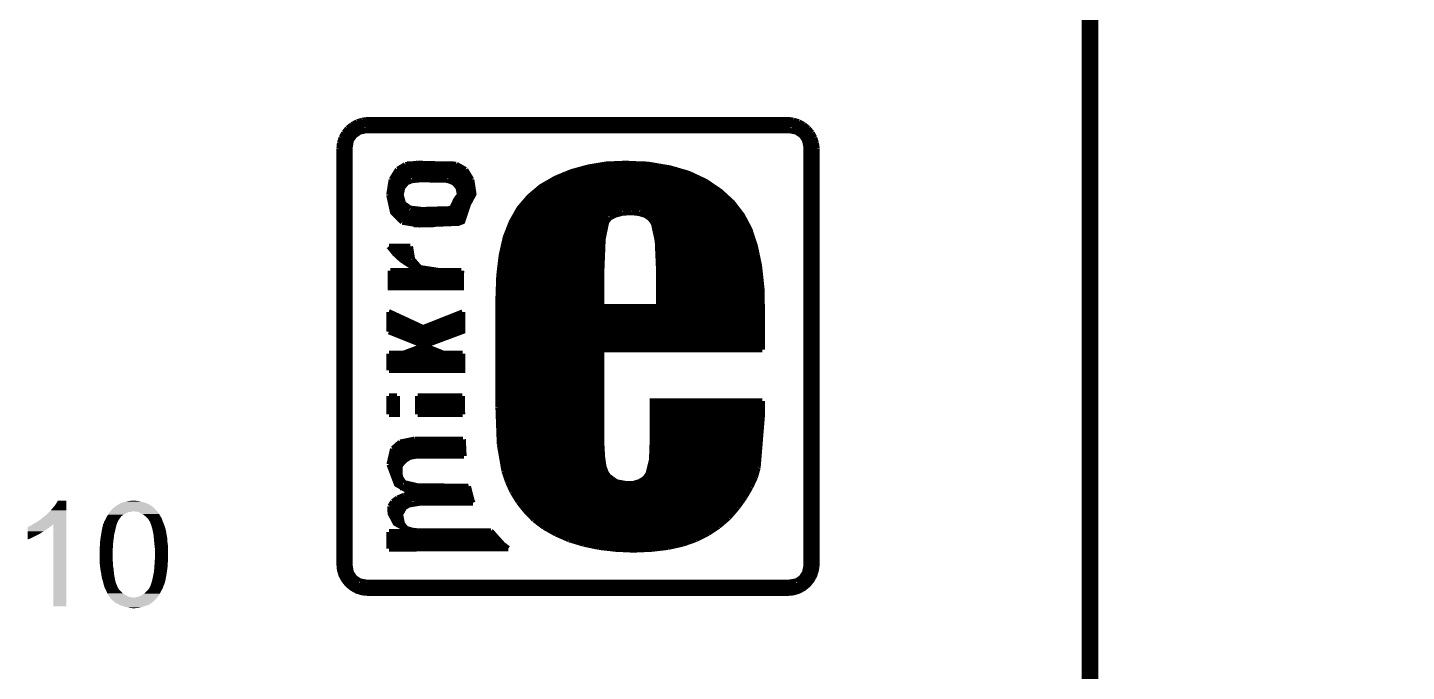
# Model space of a CAD drawing. Extents: x -4.2 to 27.1, y -3.9 to 55.1.
# Drawn here: x 14.27 to 27.07, y 19.97 to 25.94 of the extents above; entities that cross this region are included whole.
import ezdxf

# ---------------------------------------------------------------- set-up
doc = ezdxf.new("R2010")
doc.units = 0
doc.layers.add('MCP2517FD_CLICK_GKO', color=5, linetype='CONTINUOUS')
doc.layers.add('MCP2517FD_CLICK_GTO', color=14, linetype='CONTINUOUS')

msp = doc.modelspace()

# ---------------------------------------------------------------- linework, layer by layer
at = {"layer": 'MCP2517FD_CLICK_GKO', "const_width": 0.1524}
msp.add_lwpolyline([(24.13, -1.27), (24.13, 37.719), (26.99004, 40.57904), (26.99004, 53.34)], dxfattribs=at)
at = {"layer": 'MCP2517FD_CLICK_GTO', "const_width": 0.0508}
for points in [[(17.28216, 25.03932), (17.32788, 25.06472)], [(17.32788, 25.06472), (17.37868, 25.07996)], [(17.37868, 25.07996), (17.43456, 25.08758)], [(17.42186, 25.08758), (21.336, 25.08758)], [(17.43456, 25.08758), (21.32584, 25.08758)], [(21.32584, 25.08758), (21.37918, 25.07996)], [(21.37918, 25.07996), (21.42998, 25.06472)], [(21.42998, 25.06472), (21.4757, 25.03932)], [(17.1831, 24.91994), (17.2085, 24.96566)], [(17.19072, 24.93518), (17.29994, 24.93518)], [(17.2085, 24.96566), (17.24152, 25.0063)], [(17.22374, 24.98598), (17.39646, 24.98598)], [(17.24152, 25.0063), (17.28216, 25.03932)], [(17.26438, 20.94738), (17.26438, 24.83358), (17.27454, 24.89454), (17.30756, 24.94026), (17.35582, 24.97328), (17.41424, 24.98598), (21.34362, 24.98598), (21.40458, 24.97328), (21.45284, 24.94026), (21.48332, 24.89454), (21.49602, 24.83358)], [(17.27708, 25.03678), (21.48332, 25.03678)], [(21.36394, 24.98598), (21.53666, 24.98598)], [(21.45792, 24.93518), (21.56968, 24.93518)], [(21.4757, 25.03932), (21.51634, 25.0063)], [(21.51634, 25.0063), (21.54936, 24.96566)], [(21.54936, 24.96566), (21.57476, 24.91994)], [(17.16278, 24.8158), (17.16786, 24.86914)], [(17.16278, 24.83358), (17.26438, 24.83358)], [(17.16278, 20.9677), (17.16278, 24.8158)], [(17.16278, 20.9677), (17.16786, 20.91182), (17.1831, 20.86102), (17.2085, 20.8153), (17.24152, 20.77466), (17.28216, 20.74164), (17.32788, 20.71624), (17.37868, 20.701), (17.43456, 20.69592), (21.32584, 20.69592), (21.37918, 20.701), (21.42998, 20.71624), (21.4757, 20.74164), (21.51634, 20.77466), (21.54936, 20.8153), (21.57476, 20.86102), (21.59, 20.91182), (21.59762, 20.9677), (21.59762, 24.8158)], [(17.16786, 24.86914), (17.1831, 24.91994)], [(17.1704, 24.88438), (17.272, 24.88438)], [(21.4884, 24.88438), (21.58746, 24.88438)], [(21.49602, 24.83358), (21.59508, 24.83358)], [(21.49602, 20.94738), (21.49602, 24.83358)], [(21.57476, 24.91994), (21.59, 24.86914)], [(21.59, 24.86914), (21.59762, 24.8158)], [(17.16278, 24.78278), (17.26438, 24.78278)], [(17.16278, 24.73198), (17.26438, 24.73198)], [(17.16278, 24.68118), (17.26438, 24.68118)], [(17.70634, 24.6253), (17.77746, 24.66848)], [(17.77746, 24.66848), (17.88922, 24.68118)], [(17.7927, 24.67356), (18.2245, 24.67356)], [(17.88922, 24.68118), (18.2499, 24.67102)], [(18.2499, 24.67102), (18.33626, 24.62276)], [(18.63852, 22.41804), (18.63852, 23.42642), (18.64614, 23.63978), (18.669, 23.83028), (18.7071, 23.99792), (18.76298, 24.14016), (18.8341, 24.26462), (18.92554, 24.3713), (19.0373, 24.46528), (19.16938, 24.54148), (19.3167, 24.60244), (19.47418, 24.64562), (19.64182, 24.67356), (19.82216, 24.68118), (20.03552, 24.67102), (20.2311, 24.638), (20.40636, 24.5872), (20.56384, 24.51354), (20.69846, 24.4221), (20.81276, 24.31796), (20.9042, 24.19858), (20.97278, 24.06904), (21.02358, 23.9141), (21.06168, 23.73376), (21.08454, 23.52548), (21.08962, 23.28672)], [(19.65198, 24.67356), (20.00758, 24.67356)], [(21.49602, 24.78278), (21.59762, 24.78278)], [(21.49602, 24.73198), (21.59762, 24.73198)], [(21.49602, 24.68118), (21.59762, 24.68118)], [(17.16278, 24.63038), (17.26438, 24.63038)], [(17.16278, 24.57958), (17.26438, 24.57958)], [(17.64792, 24.53132), (17.70634, 24.6253)], [(17.6657, 24.57196), (18.37436, 24.57196)], [(17.70126, 24.62276), (18.33626, 24.62276)], [(18.33626, 24.62276), (18.39214, 24.53132)], [(19.23542, 24.57196), (20.44446, 24.57196)], [(19.3802, 24.62276), (20.29714, 24.62276)], [(21.49602, 24.63038), (21.59762, 24.63038)], [(21.49602, 24.57958), (21.59762, 24.57958)], [(17.16278, 24.52878), (17.26438, 24.52878)], [(17.16278, 24.47798), (17.26438, 24.47798)], [(17.16278, 24.42718), (17.26438, 24.42718)], [(17.62506, 24.38908), (17.64792, 24.53132)], [(17.6276, 24.41956), (17.73936, 24.41956)], [(17.63268, 24.47036), (17.75968, 24.47036)], [(17.64284, 24.52116), (17.82572, 24.52116)], [(17.73682, 24.38908), (17.75206, 24.45766)], [(17.75206, 24.45766), (17.79016, 24.50338)], [(17.79016, 24.50338), (17.84096, 24.5237)], [(17.84096, 24.5237), (17.9197, 24.53132)], [(17.9197, 24.53132), (18.16862, 24.52624)], [(18.16862, 24.52624), (18.22704, 24.50338)], [(18.18894, 24.52116), (18.39722, 24.52116)], [(18.22704, 24.50338), (18.26768, 24.45766)], [(18.26006, 24.47036), (18.40738, 24.47036)], [(18.26768, 24.45766), (18.28038, 24.39416)], [(18.28038, 24.41956), (18.41246, 24.41956)], [(18.39214, 24.53132), (18.41246, 24.39924)], [(18.97888, 24.41956), (20.701, 24.41956)], [(19.04746, 24.47036), (20.63242, 24.47036)], [(19.12874, 24.52116), (20.5486, 24.52116)], [(21.49602, 24.52878), (21.59762, 24.52878)], [(21.49602, 24.47798), (21.59762, 24.47798)], [(21.49602, 24.42718), (21.59762, 24.42718)], [(17.16278, 24.37638), (17.26438, 24.37638)], [(17.16278, 24.32558), (17.26438, 24.32558)], [(17.62506, 24.38908), (17.66062, 24.22652), (17.74952, 24.13762)], [(17.6276, 24.36876), (17.73682, 24.36876)], [(17.63014, 24.31796), (17.7546, 24.31796)], [(17.73682, 24.38908), (17.75968, 24.3078), (17.82318, 24.26462)], [(17.74952, 24.13762), (17.907, 24.11222), (18.27022, 24.12746), (18.30832, 24.1427), (18.36166, 24.30272), (18.41246, 24.3967), (18.41246, 24.39924)], [(17.82318, 24.26462), (17.9324, 24.25192), (18.18132, 24.25954), (18.20926, 24.26716), (18.24736, 24.3459), (18.28038, 24.39162), (18.28038, 24.39416)], [(18.23212, 24.31796), (18.36928, 24.31796)], [(18.2626, 24.36876), (18.39468, 24.36876)], [(18.87728, 24.31796), (20.81276, 24.31796)], [(18.923, 24.36876), (20.76196, 24.36876)], [(21.49602, 24.37638), (21.59762, 24.37638)], [(21.49602, 24.32558), (21.59762, 24.32558)], [(17.16278, 24.27478), (17.26438, 24.27478)], [(17.16278, 24.22398), (17.26438, 24.22398)], [(17.16278, 24.17318), (17.26438, 24.17318)], [(17.64284, 24.26716), (17.8181, 24.26716)], [(17.6657, 24.21636), (18.32864, 24.21636)], [(17.70634, 24.16556), (18.3134, 24.16556)], [(18.20926, 24.26716), (18.34896, 24.26716)], [(18.77568, 24.16556), (19.66214, 24.16556)], [(18.80362, 24.21636), (19.76628, 24.21636)], [(18.83664, 24.26716), (20.85594, 24.26716)], [(19.64436, 24.14016), (19.67484, 24.17826)], [(19.67484, 24.17826), (19.72564, 24.20366)], [(19.72564, 24.20366), (19.79168, 24.22144)], [(19.79168, 24.22144), (19.87804, 24.22652)], [(19.87804, 24.22652), (19.94662, 24.2189)], [(19.94662, 24.2189), (20.00504, 24.20112)], [(19.9644, 24.21636), (20.8915, 24.21636)], [(20.00504, 24.20112), (20.04822, 24.17064)], [(20.04822, 24.17064), (20.08124, 24.12492)], [(20.0533, 24.16556), (20.92452, 24.16556)], [(21.49602, 24.27478), (21.59762, 24.27478)], [(21.49602, 24.22398), (21.59762, 24.22398)], [(21.49602, 24.17318), (21.59762, 24.17318)], [(17.16278, 24.12238), (17.26438, 24.12238)], [(17.16278, 24.07158), (17.26438, 24.07158)], [(17.8562, 24.11476), (18.04162, 24.11476)], [(18.72996, 24.06396), (19.6215, 24.06396)], [(18.75028, 24.11476), (19.6342, 24.11476)], [(19.61134, 23.98268), (19.64436, 24.14016)], [(20.08124, 24.12492), (20.1168, 23.96236)], [(20.08378, 24.11476), (20.95246, 24.11476)], [(20.10156, 24.06396), (20.97532, 24.06396)], [(21.49602, 24.12238), (21.59762, 24.12238)], [(21.49602, 24.07158), (21.59762, 24.07158)], [(17.16278, 24.02078), (17.26438, 24.02078)], [(17.16278, 23.96998), (17.26438, 23.96998)], [(17.16278, 23.91918), (17.26438, 23.91918)], [(17.62506, 23.91156), (17.82318, 23.91156)], [(17.62506, 23.91156), (17.6784, 23.84552), (17.7419, 23.7871), (17.82318, 23.73376), (17.9197, 23.6855)], [(17.82318, 23.91156), (17.8435, 23.79218)], [(18.68424, 23.91156), (19.60372, 23.91156)], [(18.69694, 23.96236), (19.6088, 23.96236)], [(18.71218, 24.01316), (19.61388, 24.01316)], [(19.59864, 23.67788), (19.61134, 23.98268)], [(20.11172, 24.01316), (20.9931, 24.01316)], [(20.1168, 23.96236), (21.01088, 23.96236)], [(20.1168, 23.96236), (20.1295, 23.67788)], [(20.12188, 23.91156), (21.02612, 23.91156)], [(21.49602, 24.02078), (21.59762, 24.02078)], [(21.49602, 23.96998), (21.59762, 23.96998)], [(21.49602, 23.91918), (21.59762, 23.91918)], [(17.16278, 23.86838), (17.26438, 23.86838)], [(17.16278, 23.81758), (17.26438, 23.81758)], [(17.6657, 23.86076), (17.82826, 23.86076)], [(17.7165, 23.80996), (17.83588, 23.80996)], [(17.8435, 23.79218), (17.91208, 23.71344)], [(18.66646, 23.80996), (19.60118, 23.80996)], [(18.67408, 23.86076), (19.60118, 23.86076)], [(20.12442, 23.86076), (21.03882, 23.86076)], [(20.12696, 23.80996), (21.04898, 23.80996)], [(21.49602, 23.86838), (21.59762, 23.86838)], [(21.49602, 23.81758), (21.59762, 23.81758)], [(17.16278, 23.76678), (17.26438, 23.76678)], [(17.16278, 23.71598), (17.26438, 23.71598)], [(17.16278, 23.66518), (17.26438, 23.66518)], [(17.63776, 23.6855), (17.9197, 23.6855)], [(17.63776, 23.6855), (17.63776, 23.53056), (18.29562, 23.53056), (18.29816, 23.6855)], [(17.63776, 23.65756), (18.29562, 23.65756)], [(17.78254, 23.75916), (17.86128, 23.75916)], [(17.87144, 23.70836), (17.92986, 23.70836)], [(17.91208, 23.71344), (18.09496, 23.6855)], [(18.09496, 23.6855), (18.29816, 23.6855)], [(18.64614, 23.65756), (19.59864, 23.65756)], [(18.65122, 23.70836), (19.59864, 23.70836)], [(18.65884, 23.75916), (19.59864, 23.75916)], [(19.59864, 23.35276), (19.59864, 23.67788)], [(20.1295, 23.75916), (21.0566, 23.75916)], [(20.1295, 23.70836), (21.06422, 23.70836)], [(20.1295, 23.35276), (20.1295, 23.67788)], [(20.1295, 23.65756), (21.07184, 23.65756)], [(21.49602, 23.76678), (21.59762, 23.76678)], [(21.49602, 23.71598), (21.59762, 23.71598)], [(21.49602, 23.66518), (21.59762, 23.66518)], [(17.16278, 23.61438), (17.26438, 23.61438)], [(17.16278, 23.56358), (17.26438, 23.56358)], [(17.63776, 23.60676), (18.29308, 23.60676)], [(17.63776, 23.55596), (18.29308, 23.55596)], [(18.64106, 23.55596), (19.59864, 23.55596)], [(18.6436, 23.60676), (19.59864, 23.60676)], [(20.1295, 23.60676), (21.07692, 23.60676)], [(20.1295, 23.55596), (21.082, 23.55596)], [(21.49602, 23.61438), (21.59762, 23.61438)], [(21.49602, 23.56358), (21.59762, 23.56358)], [(17.16278, 23.51278), (17.26438, 23.51278)], [(17.16278, 23.46198), (17.26438, 23.46198)], [(17.16278, 23.41118), (17.26438, 23.41118)], [(18.63852, 23.50516), (19.59864, 23.50516)], [(18.63852, 23.45436), (19.59864, 23.45436)], [(18.63852, 23.40356), (19.59864, 23.40356)], [(20.1295, 23.50516), (21.08454, 23.50516)], [(20.1295, 23.45436), (21.08708, 23.45436)], [(20.1295, 23.40356), (21.08962, 23.40356)], [(21.49602, 23.51278), (21.59762, 23.51278)], [(21.49602, 23.46198), (21.59762, 23.46198)], [(21.49602, 23.41118), (21.59762, 23.41118)], [(17.16278, 23.36038), (17.26438, 23.36038)], [(17.16278, 23.30958), (17.26438, 23.30958)], [(17.62506, 23.3045), (17.94256, 23.15718)], [(17.62506, 23.12162), (17.62506, 23.3045)], [(17.62506, 23.30196), (17.63014, 23.30196)], [(17.75714, 22.91842), (18.30832, 23.12416), (18.30832, 23.30196)], [(17.94256, 23.15718), (18.30832, 23.30196)], [(18.63852, 23.35276), (19.59864, 23.35276)], [(18.63852, 23.30196), (21.08962, 23.30196)], [(19.59864, 23.35276), (20.1295, 23.35276)], [(20.1295, 23.35276), (21.08962, 23.35276)], [(21.08962, 22.95398), (21.08962, 23.28672)], [(21.49602, 23.36038), (21.59762, 23.36038)], [(21.49602, 23.30958), (21.59762, 23.30958)], [(17.16278, 23.25878), (17.26438, 23.25878)], [(17.16278, 23.20798), (17.26438, 23.20798)], [(17.16278, 23.15718), (17.26438, 23.15718)], [(17.62506, 23.25116), (17.73936, 23.25116)], [(17.62506, 23.20036), (17.85112, 23.20036)], [(17.62506, 23.14956), (18.30832, 23.14956)], [(18.04924, 23.20036), (18.30832, 23.20036)], [(18.17878, 23.25116), (18.30832, 23.25116)], [(18.63852, 23.25116), (21.08962, 23.25116)], [(18.63852, 23.20036), (21.08962, 23.20036)], [(18.63852, 23.14956), (21.08962, 23.14956)], [(21.49602, 23.25878), (21.59762, 23.25878)], [(21.49602, 23.20798), (21.59762, 23.20798)], [(21.49602, 23.15718), (21.59762, 23.15718)], [(17.16278, 23.10638), (17.26438, 23.10638)], [(17.16278, 23.05558), (17.26438, 23.05558)], [(17.16278, 23.00478), (17.26438, 23.00478)], [(17.62506, 23.12162), (18.13306, 22.91842)], [(17.68348, 23.09876), (18.23974, 23.09876)], [(17.81048, 23.04796), (18.10512, 23.04796)], [(18.63852, 23.09876), (21.08962, 23.09876)], [(18.63852, 23.04796), (21.08962, 23.04796)], [(21.49602, 23.10638), (21.59762, 23.10638)], [(21.49602, 23.05558), (21.59762, 23.05558)], [(21.49602, 23.00478), (21.59762, 23.00478)], [(17.16278, 22.95398), (17.26438, 22.95398)], [(17.16278, 22.90318), (17.26438, 22.90318)], [(17.62506, 22.91842), (18.13306, 22.91842)], [(17.62506, 22.76348), (17.62506, 22.91842)], [(17.62506, 22.76348), (18.30832, 22.76348), (18.30832, 22.91842)], [(17.62506, 22.89556), (18.30832, 22.89556)], [(17.75714, 22.91842), (18.30832, 22.91842)], [(17.83334, 22.94636), (18.06194, 22.94636)], [(17.93494, 22.99716), (17.9705, 22.99716)], [(18.63852, 22.99716), (21.08962, 22.99716)], [(18.63852, 22.94636), (19.59864, 22.94636)], [(18.63852, 22.89556), (19.59864, 22.89556)], [(19.59864, 22.95398), (21.08962, 22.95398)], [(19.59864, 22.08276), (19.59864, 22.95398)], [(21.49602, 22.95398), (21.59762, 22.95398)], [(21.49602, 22.90318), (21.59762, 22.90318)], [(17.16278, 22.85238), (17.26438, 22.85238)], [(17.16278, 22.80158), (17.26438, 22.80158)], [(17.16278, 22.75078), (17.26438, 22.75078)], [(17.62506, 22.84476), (18.30832, 22.84476)], [(17.62506, 22.79396), (18.30832, 22.79396)], [(18.63852, 22.84476), (19.59864, 22.84476)], [(18.63852, 22.79396), (19.59864, 22.79396)], [(21.49602, 22.85238), (21.59762, 22.85238)], [(21.49602, 22.80158), (21.59762, 22.80158)], [(21.49602, 22.75078), (21.59762, 22.75078)], [(17.16278, 22.69998), (17.26438, 22.69998)], [(17.16278, 22.64918), (17.26438, 22.64918)], [(18.63852, 22.74316), (19.59864, 22.74316)], [(18.63852, 22.69236), (19.59864, 22.69236)], [(18.63852, 22.64156), (19.59864, 22.64156)], [(21.49602, 22.69998), (21.59762, 22.69998)], [(21.49602, 22.64918), (21.59762, 22.64918)], [(17.16278, 22.59838), (17.26438, 22.59838)], [(17.16278, 22.54758), (17.26438, 22.54758)], [(17.16278, 22.49678), (17.26438, 22.49678)], [(17.62506, 22.35454), (17.70126, 22.35454), (17.70126, 22.52472)], [(17.62506, 22.52472), (17.70126, 22.52472)], [(17.62506, 22.35454), (17.62506, 22.52472)], [(17.89176, 22.52472), (18.30578, 22.52472)], [(17.89176, 22.35454), (17.89176, 22.52472)], [(18.30578, 22.39518), (18.30578, 22.52472)], [(18.63852, 22.59076), (19.59864, 22.59076)], [(18.63852, 22.53996), (19.59864, 22.53996)], [(21.49602, 22.59838), (21.59762, 22.59838)], [(21.49602, 22.54758), (21.59762, 22.54758)], [(21.49602, 22.49678), (21.59762, 22.49678)], [(17.16278, 22.44598), (17.26438, 22.44598)], [(17.16278, 22.39518), (17.26438, 22.39518)], [(17.62506, 22.48916), (17.70126, 22.48916)], [(17.62506, 22.43836), (17.70126, 22.43836)], [(17.62506, 22.38756), (17.70126, 22.38756)], [(17.89176, 22.48916), (18.30578, 22.48916)], [(17.89176, 22.43836), (18.30578, 22.43836)], [(17.89176, 22.38756), (18.30578, 22.38756)], [(18.30578, 22.39518), (18.30832, 22.35454)], [(18.63852, 22.48916), (19.59864, 22.48916)], [(18.63852, 22.43836), (19.59864, 22.43836)], [(18.63852, 22.41804), (18.65122, 22.07768)], [(18.63852, 22.38756), (19.59864, 22.38756)], [(19.59864, 22.08276), (19.60626, 21.95576), (19.61896, 21.8694), (19.63928, 21.81352), (19.66214, 21.7805), (19.7358, 21.72716), (19.83232, 21.70938), (19.89582, 21.71192), (19.9517, 21.7297), (19.99742, 21.75764), (20.03044, 21.80082), (20.06346, 21.9329), (20.07108, 22.15134), (20.07108, 22.479), (21.08962, 22.479)], [(20.07108, 22.43836), (21.08962, 22.43836)], [(20.07108, 22.38756), (21.08962, 22.38756)], [(21.08962, 22.352), (21.08962, 22.479)], [(21.49602, 22.44598), (21.59762, 22.44598)], [(21.49602, 22.39518), (21.59762, 22.39518)], [(17.16278, 22.34438), (17.26438, 22.34438)], [(17.16278, 22.29358), (17.26438, 22.29358)], [(17.16278, 22.24278), (17.26438, 22.24278)], [(17.89176, 22.35454), (18.30832, 22.35454)], [(18.63852, 22.33676), (19.59864, 22.33676)], [(18.63852, 22.28596), (19.59864, 22.28596)], [(20.07108, 22.33676), (21.08962, 22.33676)], [(20.07108, 22.28596), (21.08962, 22.28596)], [(21.04898, 21.85924), (21.08962, 22.352)], [(21.49602, 22.34438), (21.59762, 22.34438)], [(21.49602, 22.29358), (21.59762, 22.29358)], [(21.49602, 22.24278), (21.59762, 22.24278)], [(17.16278, 22.19198), (17.26438, 22.19198)], [(17.16278, 22.14118), (17.26438, 22.14118)], [(17.7292, 22.09546), (17.86636, 22.1234)], [(17.86636, 22.1234), (18.3134, 22.1234)], [(18.3134, 22.1234), (18.32102, 21.96846)], [(18.64106, 22.23516), (19.59864, 22.23516)], [(18.6436, 22.18436), (19.59864, 22.18436)], [(18.64614, 22.13356), (19.59864, 22.13356)], [(20.07108, 22.23516), (21.08962, 22.23516)], [(20.07108, 22.18436), (21.08708, 22.18436)], [(20.07108, 22.13356), (21.08454, 22.13356)], [(21.49602, 22.19198), (21.59762, 22.19198)], [(21.49602, 22.14118), (21.59762, 22.14118)], [(17.16278, 22.09038), (17.26438, 22.09038)], [(17.16278, 22.03958), (17.26438, 22.03958)], [(17.16278, 21.98878), (17.26438, 21.98878)], [(17.6276, 21.88972), (17.66062, 22.0345)], [(17.63776, 21.98116), (18.32102, 21.98116)], [(17.66062, 22.0345), (17.7292, 22.09546)], [(17.66062, 22.03196), (18.3134, 22.03196)], [(17.70634, 22.08276), (18.3134, 22.08276)], [(18.65122, 22.08276), (19.59864, 22.08276)], [(18.65122, 22.07768), (18.6944, 21.82876)], [(18.6563, 22.03196), (19.60118, 22.03196)], [(18.66392, 21.98116), (19.60372, 21.98116)], [(20.066, 21.98116), (21.07184, 21.98116)], [(20.06854, 22.03196), (21.07692, 22.03196)], [(20.07108, 22.08276), (21.082, 22.08276)], [(21.49602, 22.09038), (21.59762, 22.09038)], [(21.49602, 22.03958), (21.59762, 22.03958)], [(21.49602, 21.98878), (21.59762, 21.98878)], [(17.16278, 21.93798), (17.26438, 21.93798)], [(17.16278, 21.88718), (17.26438, 21.88718)], [(17.6276, 21.88972), (17.69618, 21.70684), (17.83842, 21.62302)], [(17.6276, 21.87956), (17.73174, 21.87956)], [(17.63014, 21.93036), (17.77492, 21.93036)], [(17.72666, 21.87194), (17.74444, 21.89734), (17.77492, 21.93036), (17.82064, 21.9583), (17.87652, 21.96846), (18.32102, 21.96846)], [(17.72666, 21.87194), (17.7292, 21.77542)], [(18.67154, 21.93036), (19.6088, 21.93036)], [(18.6817, 21.87956), (19.61896, 21.87956)], [(20.05584, 21.87956), (21.05406, 21.87956)], [(20.06346, 21.93036), (21.06422, 21.93036)], [(21.02358, 21.77034), (21.04898, 21.85924)], [(21.49602, 21.93798), (21.59762, 21.93798)], [(21.49602, 21.88718), (21.59762, 21.88718)], [(17.16278, 21.83638), (17.26438, 21.83638)], [(17.16278, 21.78558), (17.26438, 21.78558)], [(17.16278, 21.73478), (17.26438, 21.73478)], [(17.63776, 21.82876), (17.72158, 21.82876)], [(17.65808, 21.77796), (17.72666, 21.77796)], [(17.68348, 21.72716), (17.75968, 21.72716)], [(17.7292, 21.77542), (17.76476, 21.71954)], [(18.6944, 21.82876), (19.63166, 21.82876)], [(18.6944, 21.82876), (18.72742, 21.7297)], [(18.70964, 21.77796), (19.66214, 21.77796)], [(18.72742, 21.7297), (18.7706, 21.63572)], [(18.72742, 21.72716), (19.73834, 21.72716)], [(19.94916, 21.72716), (21.00326, 21.72716)], [(20.0152, 21.77796), (21.02612, 21.77796)], [(20.04314, 21.82876), (21.04136, 21.82876)], [(20.9804, 21.6789), (21.02358, 21.77034)], [(21.49602, 21.83638), (21.59762, 21.83638)], [(21.49602, 21.78558), (21.59762, 21.78558)], [(21.49602, 21.73478), (21.59762, 21.73478)], [(17.16278, 21.68398), (17.26438, 21.68398)], [(17.16278, 21.63318), (17.26438, 21.63318)], [(17.70634, 21.5773), (17.7673, 21.6027)], [(17.7292, 21.67636), (18.3642, 21.67636)], [(17.76476, 21.71954), (17.8943, 21.68906)], [(17.7673, 21.6027), (17.83842, 21.62302)], [(17.82826, 21.62556), (18.3769, 21.62556)], [(17.8943, 21.68906), (18.36166, 21.68652)], [(18.36166, 21.68652), (18.36928, 21.6535)], [(18.36928, 21.6535), (18.39468, 21.55698)], [(18.75028, 21.67636), (20.9804, 21.67636)], [(18.7706, 21.63572), (18.82648, 21.54428)], [(18.77568, 21.62556), (20.94992, 21.62556)], [(20.92706, 21.58746), (20.9804, 21.6789)], [(21.49602, 21.68398), (21.59762, 21.68398)], [(21.49602, 21.63318), (21.59762, 21.63318)], [(17.16278, 21.58238), (17.26438, 21.58238)], [(17.16278, 21.53158), (17.26438, 21.53158)], [(17.16278, 21.48078), (17.26438, 21.48078)], [(17.63268, 21.47316), (17.75206, 21.47316)], [(17.63522, 21.5011), (17.66062, 21.54428)], [(17.63522, 21.5011), (17.63776, 21.43506), (17.68602, 21.34362), (17.8308, 21.26488)], [(17.64538, 21.52396), (17.83842, 21.52396)], [(17.66062, 21.54428), (17.70634, 21.5773)], [(17.70126, 21.57476), (18.3896, 21.57476)], [(17.73174, 21.4249), (17.76984, 21.49348), (17.81302, 21.51634), (17.907, 21.53158), (18.40484, 21.53412)], [(18.39468, 21.55698), (18.40484, 21.53412)], [(18.80616, 21.57476), (20.91944, 21.57476)], [(18.82648, 21.54428), (18.89252, 21.46046)], [(18.84172, 21.52396), (20.88388, 21.52396)], [(18.88236, 21.47316), (20.84578, 21.47316)], [(20.7772, 21.39696), (20.85848, 21.49094)], [(20.85848, 21.49094), (20.92706, 21.58746)], [(21.49602, 21.58238), (21.59762, 21.58238)], [(21.49602, 21.53158), (21.59762, 21.53158)], [(21.49602, 21.48078), (21.59762, 21.48078)], [(17.16278, 21.42998), (17.26438, 21.42998)], [(17.16278, 21.37918), (17.26438, 21.37918)], [(17.6403, 21.42236), (17.73174, 21.42236)], [(17.6657, 21.37156), (17.73682, 21.37156)], [(17.73174, 21.4249), (17.74952, 21.33854)], [(18.89252, 21.46046), (18.97126, 21.37918)], [(18.92808, 21.42236), (20.80006, 21.42236)], [(18.97126, 21.37918), (19.06524, 21.30806)], [(18.98142, 21.37156), (20.74926, 21.37156)], [(20.68576, 21.31822), (20.7772, 21.39696)], [(21.49602, 21.42998), (21.59762, 21.42998)], [(21.49602, 21.37918), (21.59762, 21.37918)], [(17.16278, 21.32838), (17.26438, 21.32838)], [(17.16278, 21.27758), (17.26438, 21.27758)], [(17.16278, 21.22678), (17.26438, 21.22678)], [(17.62506, 21.26488), (17.8308, 21.26488)], [(17.62506, 21.1074), (17.62506, 21.26488)], [(17.62506, 21.21916), (18.61566, 21.21916)], [(17.71904, 21.32076), (17.75968, 21.32076)], [(17.74952, 21.33854), (17.78508, 21.29536)], [(17.78508, 21.29536), (17.8435, 21.27758)], [(17.82064, 21.26996), (18.57248, 21.26996)], [(17.8435, 21.27758), (17.89176, 21.2725)], [(17.89176, 21.2725), (18.56994, 21.2725)], [(18.56994, 21.2725), (18.59788, 21.24202)], [(18.59788, 21.24202), (18.6817, 21.14804)], [(19.05, 21.32076), (20.6883, 21.32076)], [(19.06524, 21.30806), (19.17446, 21.2471)], [(19.13128, 21.26996), (20.61718, 21.26996)], [(19.17446, 21.2471), (19.29638, 21.19376)], [(19.23542, 21.21916), (20.52574, 21.21916)], [(20.47494, 21.1963), (20.5867, 21.25218)], [(20.5867, 21.25218), (20.68576, 21.31822)], [(21.49602, 21.32838), (21.59762, 21.32838)], [(21.49602, 21.27758), (21.59762, 21.27758)], [(21.49602, 21.22678), (21.59762, 21.22678)], [(17.16278, 21.17598), (17.26438, 21.17598)], [(17.16278, 21.12518), (17.26438, 21.12518)], [(17.62506, 21.16836), (18.66138, 21.16836)], [(17.62506, 21.11756), (18.71726, 21.11756)], [(17.62506, 21.1074), (18.7325, 21.10994)], [(18.6817, 21.14804), (18.7325, 21.10994)], [(19.29638, 21.19376), (19.431, 21.15312)], [(19.37512, 21.16836), (20.40128, 21.16836)], [(19.431, 21.15312), (19.57578, 21.12264)], [(19.57578, 21.12264), (19.73072, 21.10486)], [(19.61134, 21.11756), (20.17776, 21.11756)], [(19.73072, 21.10486), (19.89582, 21.09724)], [(19.89582, 21.09724), (20.06092, 21.10486)], [(20.06092, 21.10486), (20.21586, 21.12264)], [(20.21586, 21.12264), (20.35302, 21.15312)], [(20.35302, 21.15312), (20.47494, 21.1963)], [(21.49602, 21.17598), (21.59762, 21.17598)], [(21.49602, 21.12518), (21.59762, 21.12518)], [(17.16278, 21.07438), (17.26438, 21.07438)], [(17.16278, 21.02358), (17.26438, 21.02358)], [(17.16278, 20.97278), (17.26438, 20.97278)], [(21.49602, 21.07438), (21.59762, 21.07438)], [(21.49602, 21.02358), (21.59762, 21.02358)], [(21.49602, 20.97278), (21.59762, 20.97278)], [(17.16786, 20.92198), (17.26692, 20.92198)], [(17.18056, 20.87118), (17.2847, 20.87118)], [(17.26438, 20.94738), (17.27454, 20.88896)], [(17.27454, 20.88896), (17.30756, 20.8407)], [(17.30756, 20.8407), (17.35582, 20.80768)], [(21.40458, 20.80768), (21.45284, 20.8407)], [(21.45284, 20.8407), (21.48332, 20.88896)], [(21.4757, 20.87118), (21.57984, 20.87118)], [(21.48332, 20.88896), (21.49602, 20.94738)], [(21.49348, 20.92198), (21.59254, 20.92198)], [(17.20596, 20.82038), (17.3355, 20.82038)], [(17.24914, 20.76958), (21.50872, 20.76958)], [(17.32788, 20.71878), (21.43252, 20.71878)], [(17.35582, 20.80768), (17.41424, 20.79752)], [(17.41424, 20.79752), (21.34362, 20.79752)], [(21.34362, 20.79752), (21.40458, 20.80768)], [(21.4249, 20.82038), (21.5519, 20.82038)]]:
    msp.add_lwpolyline(points, dxfattribs=at)
at = {"layer": 'MCP2517FD_CLICK_GTO'}
for points in [[(14.48816, 21.46554), (14.52372, 21.50618), (14.632938, 21.46554), (14.632938, 21.50618)], [(14.52372, 21.50618), (14.53896, 21.529038), (14.632938, 21.50618), (14.632938, 21.529038)], [(14.53896, 21.529038), (14.554198, 21.554418), (14.632938, 21.529038), (14.63294, 21.554418)], [(14.554198, 21.554418), (14.554212, 21.55444), (14.63294, 21.554418), (14.554212, 21.55444)], [(15.068694, 21.48586), (15.079986, 21.49602), (15.445742, 21.48586), (15.43355, 21.49602)], [(15.079986, 21.49602), (15.08252, 21.496042), (15.43355, 21.49602), (15.433522, 21.496042)], [(15.08252, 21.496042), (15.082532, 21.49856), (15.433522, 21.496042), (15.4305, 21.49856)], [(15.082532, 21.49856), (15.082534, 21.498566), (15.4305, 21.49856), (15.430492, 21.498566)], [(15.082534, 21.498566), (15.09268, 21.503642), (15.430492, 21.498566), (15.422878, 21.503642)], [(15.09268, 21.503642), (15.09776, 21.50872), (15.422878, 21.503642), (15.41526, 21.50872)], [(15.09776, 21.50872), (15.100304, 21.51126), (15.41526, 21.50872), (15.411874, 21.51126)], [(15.100304, 21.51126), (15.107922, 21.513802), (15.411874, 21.51126), (15.408484, 21.513802)], [(15.107922, 21.513802), (15.111978, 21.516338), (15.408484, 21.513802), (15.405102, 21.516338)], [(15.111978, 21.516338), (15.116046, 21.51888), (15.405102, 21.516338), (15.397484, 21.51888)], [(15.116046, 21.51888), (15.120108, 21.521418), (15.397484, 21.51888), (15.39494, 21.521418)], [(15.120108, 21.521418), (15.12824, 21.5265), (15.39494, 21.521418), (15.38351, 21.5265)], [(15.12824, 21.5265), (15.14094, 21.53158), (15.38351, 21.5265), (15.372082, 21.53158)], [(15.14094, 21.53158), (15.153642, 21.53666), (15.372082, 21.53158), (15.355146, 21.53666)], [(15.153642, 21.53666), (15.1638, 21.5392), (15.355146, 21.53666), (15.346678, 21.5392)], [(15.1638, 21.5392), (15.18412, 21.54428), (15.346678, 21.5392), (15.32636, 21.54428)], [(15.18412, 21.54428), (15.207826, 21.54936), (15.32636, 21.54428), (15.303498, 21.54936)], [(15.207826, 21.54936), (15.21968, 21.5519), (15.303498, 21.54936), (15.28572, 21.5519)], [(15.21968, 21.5519), (15.257778, 21.55444), (15.28572, 21.5519), (15.270482, 21.55444)], [(14.35862, 21.35632), (14.3891, 21.37664), (14.632934, 21.35632), (14.632936, 21.37664)], [(14.3891, 21.37664), (14.41704, 21.3995), (14.632936, 21.37664), (14.632936, 21.3995)], [(14.41704, 21.3995), (14.44752, 21.42237), (14.632936, 21.3995), (14.632936, 21.42237)], [(14.44752, 21.42237), (14.447542, 21.4249), (14.632936, 21.42237), (14.632936, 21.4249)], [(14.447542, 21.4249), (14.450066, 21.424906), (14.632936, 21.4249), (14.632936, 21.424906)], [(14.450066, 21.424906), (14.47292, 21.44776), (14.632936, 21.424906), (14.632936, 21.44776)], [(14.47292, 21.44776), (14.48816, 21.46554), (14.632936, 21.44776), (14.632938, 21.46554)], [(14.983462, 21.361404), (14.98727, 21.366482), (15.11046, 21.361404), (15.113, 21.366482)], [(14.98727, 21.366482), (14.99108, 21.371562), (15.113, 21.366482), (15.114696, 21.371562)], [(14.99108, 21.371562), (14.992208, 21.374102), (15.114696, 21.371562), (15.115544, 21.374102)], [(14.992208, 21.374102), (14.994466, 21.379184), (15.115544, 21.374102), (15.120622, 21.379184)], [(14.994466, 21.379184), (14.996724, 21.38426), (15.120622, 21.379184), (15.12316, 21.38426)], [(14.996724, 21.38426), (15.00124, 21.39442), (15.12316, 21.38426), (15.131288, 21.39442)], [(15.00124, 21.39442), (15.002764, 21.396962), (15.131288, 21.39442), (15.133322, 21.396962)], [(15.002764, 21.396962), (15.010386, 21.409664), (15.133322, 21.396962), (15.140944, 21.409664)], [(15.010386, 21.409664), (15.014956, 21.41728), (15.140944, 21.409664), (15.15364, 21.41728)], [(15.014956, 21.41728), (15.01648, 21.41982), (15.15364, 21.41728), (15.157024, 21.41982)], [(15.01648, 21.41982), (15.019714, 21.424902), (15.157024, 21.41982), (15.1638, 21.424902)], [(15.019714, 21.424902), (15.027794, 21.4376), (15.1638, 21.424902), (15.186658, 21.4376)], [(15.027794, 21.4376), (15.03426, 21.44776), (15.186658, 21.4376), (15.209524, 21.44776)], [(15.03426, 21.44776), (15.036292, 21.4503), (15.209524, 21.44776), (15.2273, 21.4503)], [(15.036292, 21.4503), (15.038324, 21.452842), (15.2273, 21.4503), (15.242542, 21.452842)], [(15.038324, 21.452842), (15.040356, 21.45538), (15.242542, 21.452842), (15.247624, 21.45538)], [(15.040356, 21.45538), (15.050516, 21.46808), (15.473678, 21.45538), (15.460978, 21.46808)], [(15.050516, 21.46808), (15.05458, 21.47316), (15.460978, 21.46808), (15.456626, 21.47316)], [(15.05458, 21.47316), (15.068694, 21.48586), (15.456626, 21.47316), (15.445742, 21.48586)], [(15.273022, 21.45284), (15.255238, 21.45538), (15.476218, 21.45284), (15.473678, 21.45538)], [(15.288264, 21.452838), (15.273022, 21.45284), (15.47622, 21.452838), (15.476218, 21.45284)], [(15.294616, 21.450298), (15.288264, 21.452838), (15.47876, 21.450298), (15.47622, 21.452838)], [(15.31366, 21.44268), (15.294616, 21.450298), (15.484474, 21.44268), (15.47876, 21.450298)], [(15.33906, 21.429978), (15.31366, 21.44268), (15.494, 21.429978), (15.484474, 21.44268)], [(15.339064, 21.429976), (15.33906, 21.429978), (15.494, 21.429976), (15.494, 21.429978)], [(15.342452, 21.427434), (15.339064, 21.429976), (15.494004, 21.427434), (15.494, 21.429976)], [(15.352602, 21.419822), (15.342452, 21.427434), (15.49908, 21.419822), (15.494004, 21.427434)], [(15.35938, 21.414738), (15.352602, 21.419822), (15.50213, 21.414738), (15.49908, 21.419822)], [(15.366998, 21.40712), (15.35938, 21.414738), (15.5067, 21.40712), (15.50213, 21.414738)], [(15.38478, 21.389338), (15.366998, 21.40712), (15.51686, 21.389338), (15.5067, 21.40712)], [(15.392402, 21.381716), (15.38478, 21.389338), (15.519402, 21.381716), (15.51686, 21.389338)], [(15.394954, 21.37664), (15.392402, 21.381716), (15.521094, 21.37664), (15.519402, 21.381716)], [(15.39748, 21.376618), (15.394954, 21.37664), (15.521102, 21.376618), (15.521094, 21.37664)], [(15.397484, 21.374094), (15.39748, 21.376618), (15.521944, 21.374094), (15.521102, 21.376618)], [(15.40256, 21.366482), (15.397484, 21.374094), (15.52448, 21.366482), (15.521944, 21.374094)], [(15.40764, 21.35886), (15.40256, 21.366482), (15.527868, 21.35886), (15.52448, 21.366482)], [(14.272262, 21.21154), (14.27227, 21.2471), (14.31544, 21.21154), (14.386558, 21.2471)], [(14.27227, 21.254718), (14.272274, 21.26996), (14.396718, 21.254718), (14.422122, 21.26996)], [(14.27227, 21.25218), (14.27227, 21.254718), (14.39418, 21.25218), (14.396718, 21.254718)], [(14.27227, 21.2471), (14.27227, 21.25218), (14.386558, 21.2471), (14.39418, 21.25218)], [(14.272274, 21.26996), (14.272276, 21.2852), (14.422122, 21.26996), (14.44498, 21.2852)], [(14.272276, 21.2852), (14.27228, 21.2979), (14.44498, 21.2852), (14.465298, 21.2979)], [(14.27228, 21.2979), (14.272282, 21.30806), (14.465298, 21.2979), (14.47749, 21.30806)], [(14.272282, 21.30806), (14.274806, 21.308066), (14.47749, 21.30806), (14.477498, 21.308066)], [(14.274806, 21.308066), (14.27734, 21.3106), (14.477498, 21.308066), (14.48054, 21.3106)], [(14.27734, 21.3106), (14.277344, 21.310602), (14.48054, 21.3106), (14.480542, 21.310602)], [(14.277344, 21.310602), (14.282422, 21.31314), (14.480542, 21.310602), (14.48435, 21.31314)], [(14.282422, 21.31314), (14.290044, 21.315682), (14.48435, 21.31314), (14.488162, 21.315682)], [(14.290044, 21.315682), (14.297662, 21.32076), (14.488162, 21.315682), (14.49578, 21.32076)], [(14.297662, 21.32076), (14.307822, 21.325842), (14.49578, 21.32076), (14.50086, 21.325842)], [(14.307822, 21.325842), (14.323006, 21.335964), (14.50086, 21.325842), (14.510982, 21.335964)], [(14.323006, 21.335964), (14.330678, 21.341078), (14.632934, 21.335964), (14.632934, 21.341078)], [(14.330678, 21.341078), (14.35862, 21.35632), (14.632934, 21.341078), (14.632934, 21.35632)], [(14.51102, 20.574022), (14.510982, 21.335964), (14.632918, 20.574022), (14.632934, 21.335964)], [(14.95425, 21.236942), (14.958906, 21.264878), (15.0749, 21.236942), (15.08252, 21.264878)], [(14.958906, 21.264878), (14.96314, 21.29028), (15.08252, 21.264878), (15.088164, 21.29028)], [(14.96314, 21.29028), (14.967654, 21.3106), (15.088164, 21.29028), (15.09268, 21.3106)], [(14.967654, 21.3106), (14.96822, 21.31314), (15.09268, 21.3106), (15.093404, 21.31314)], [(14.96822, 21.31314), (14.972028, 21.32838), (15.093404, 21.31314), (15.09776, 21.32838)], [(14.972028, 21.32838), (14.9733, 21.333462), (15.09776, 21.32838), (15.099454, 21.333462)], [(14.9733, 21.333462), (14.973306, 21.336006), (15.099454, 21.333462), (15.100302, 21.336006)], [(14.973306, 21.336006), (14.975842, 21.338544), (15.100302, 21.336006), (15.101148, 21.338544)], [(14.975842, 21.338544), (14.978378, 21.34362), (15.101148, 21.338544), (15.10284, 21.34362)], [(14.978378, 21.34362), (14.97838, 21.343622), (15.10284, 21.34362), (15.10284, 21.343622)], [(14.97838, 21.343622), (14.980918, 21.35124), (15.10284, 21.343622), (15.105888, 21.35124)], [(14.980918, 21.35124), (14.982188, 21.35632), (15.105888, 21.35124), (15.10792, 21.35632)], [(14.982188, 21.35632), (14.983462, 21.361404), (15.10792, 21.35632), (15.11046, 21.361404)], [(15.413356, 21.34362), (15.40764, 21.35886), (15.53464, 21.34362), (15.527868, 21.35886)], [(15.41526, 21.33854), (15.413356, 21.34362), (15.536488, 21.33854), (15.53464, 21.34362)], [(15.42288, 21.31568), (15.41526, 21.33854), (15.5448, 21.31568), (15.536488, 21.33854)], [(15.4305, 21.290282), (15.42288, 21.31568), (15.553266, 21.290282), (15.5448, 21.31568)], [(15.431518, 21.285196), (15.4305, 21.290282), (15.55496, 21.285196), (15.553266, 21.290282)], [(15.432534, 21.280116), (15.431518, 21.285196), (15.554962, 21.280116), (15.55496, 21.285196)], [(15.43355, 21.275036), (15.432534, 21.280116), (15.5575, 21.275036), (15.554962, 21.280116)], [(15.434566, 21.269958), (15.43355, 21.275036), (15.5575, 21.269958), (15.5575, 21.275036)], [(15.436598, 21.259798), (15.434566, 21.269958), (15.56004, 21.259798), (15.5575, 21.269958)], [(15.43863, 21.249638), (15.436598, 21.259798), (15.56004, 21.249638), (15.56004, 21.259798)], [(15.44066, 21.23948), (15.43863, 21.249638), (15.562072, 21.23948), (15.56004, 21.249638)], [(15.442112, 21.22424), (15.44066, 21.23948), (15.56512, 21.22424), (15.562072, 21.23948)], [(14.27226, 21.20138), (14.272262, 21.21154), (14.29258, 21.20138), (14.31544, 21.21154)], [(14.27226, 21.19379), (14.27226, 21.20138), (14.27226, 21.19379), (14.29258, 21.20138)], [(14.94028, 21.11502), (14.94282, 21.132802), (15.06331, 21.11502), (15.064422, 21.132802)], [(14.94028, 21.09724), (14.94028, 21.11502), (15.0622, 21.09724), (15.06331, 21.11502)], [(14.94282, 21.15566), (14.94491, 21.17344), (15.06601, 21.15566), (15.06728, 21.17344)], [(14.94282, 21.13788), (14.94282, 21.15566), (15.06474, 21.13788), (15.06601, 21.15566)], [(14.94282, 21.132802), (14.94282, 21.13788), (15.064422, 21.132802), (15.06474, 21.13788)], [(14.94491, 21.17344), (14.9479, 21.19884), (15.06728, 21.17344), (15.070908, 21.19884)], [(14.9479, 21.19884), (14.949592, 21.209), (15.070908, 21.19884), (15.07236, 21.209)], [(14.949592, 21.209), (14.95425, 21.236942), (15.07236, 21.209), (15.0749, 21.236942)], [(15.443564, 21.209), (15.442112, 21.22424), (15.56766, 21.209), (15.56512, 21.22424)], [(15.445258, 21.191218), (15.443564, 21.209), (15.5702, 21.191218), (15.56766, 21.209)], [(15.44574, 21.18614), (15.445258, 21.191218), (15.5702, 21.18614), (15.5702, 21.191218)], [(15.447126, 21.1709), (15.44574, 21.18614), (15.5702, 21.1709), (15.5702, 21.18614)], [(15.44828, 21.1582), (15.447126, 21.1709), (15.572016, 21.1582), (15.5702, 21.1709)], [(15.448846, 21.15312), (15.44828, 21.1582), (15.57274, 21.15312), (15.572016, 21.1582)], [(15.451386, 21.130258), (15.448846, 21.15312), (15.57528, 21.130258), (15.57274, 21.15312)], [(15.45336, 21.112478), (15.451386, 21.130258), (15.57528, 21.112478), (15.57528, 21.130258)], [(15.45336, 21.01088), (15.45336, 21.112478), (15.57528, 21.01088), (15.57528, 21.112478)], [(14.94028, 21.005798), (14.94028, 21.09724), (15.0622, 21.005798), (15.0622, 21.09724)], [(14.940704, 20.998182), (14.94028, 21.005798), (15.0622, 20.998182), (15.0622, 21.005798)], [(14.941974, 20.97532), (14.940704, 20.998182), (15.06474, 20.97532), (15.0622, 20.998182)], [(15.450988, 20.975318), (15.452174, 20.9931), (15.57274, 20.975318), (15.57528, 20.9931)], [(15.452174, 20.9931), (15.45336, 21.01088), (15.57528, 20.9931), (15.57528, 21.01088)], [(14.94282, 20.96008), (14.941974, 20.97532), (15.06474, 20.96008), (15.06474, 20.97532)], [(14.944016, 20.949922), (14.94282, 20.96008), (15.06474, 20.949922), (15.06474, 20.96008)], [(14.947004, 20.924522), (14.944016, 20.949922), (15.06982, 20.924522), (15.06474, 20.949922)], [(14.9479, 20.9169), (14.947004, 20.924522), (15.070546, 20.9169), (15.06982, 20.924522)], [(14.95552, 20.87626), (14.9479, 20.9169), (15.074418, 20.87626), (15.070546, 20.9169)], [(14.956248, 20.871178), (14.95552, 20.87626), (15.0749, 20.871178), (15.074418, 20.87626)], [(14.960238, 20.84324), (14.956248, 20.871178), (15.07998, 20.84324), (15.0749, 20.871178)], [(15.43558, 20.84832), (15.438628, 20.86356), (15.55735, 20.84832), (15.56004, 20.86356)], [(15.438628, 20.86356), (15.44066, 20.87372), (15.56004, 20.86356), (15.561644, 20.87372)], [(15.44066, 20.87372), (15.44574, 20.901658), (15.561644, 20.87372), (15.566054, 20.901658)], [(15.44574, 20.901658), (15.446464, 20.91182), (15.566054, 20.901658), (15.56766, 20.91182)], [(15.446464, 20.91182), (15.44955, 20.955), (15.56766, 20.91182), (15.57274, 20.955)], [(15.44955, 20.955), (15.45082, 20.97278), (15.57274, 20.955), (15.57274, 20.97278)], [(15.45082, 20.97278), (15.450988, 20.975318), (15.57274, 20.97278), (15.57274, 20.975318)], [(14.9606, 20.840702), (14.960238, 20.84324), (15.080488, 20.840702), (15.07998, 20.84324)], [(14.967634, 20.81784), (14.9606, 20.840702), (15.08506, 20.81784), (15.080488, 20.840702)], [(14.97076, 20.807678), (14.967634, 20.81784), (15.08732, 20.807678), (15.08506, 20.81784)], [(14.973936, 20.794982), (14.97076, 20.807678), (15.09014, 20.794982), (15.08732, 20.807678)], [(14.97838, 20.7772), (14.973936, 20.794982), (15.098044, 20.7772), (15.09014, 20.794982)], [(14.979904, 20.77212), (14.97838, 20.7772), (15.1003, 20.77212), (15.098044, 20.7772)], [(14.985998, 20.751802), (14.979904, 20.77212), (15.10792, 20.751802), (15.1003, 20.77212)], [(14.986, 20.7518), (14.985998, 20.751802), (15.10792, 20.7518), (15.10792, 20.751802)], [(14.99489, 20.734022), (14.986, 20.7518), (15.118078, 20.734022), (15.10792, 20.7518)], [(14.99616, 20.73148), (14.99489, 20.734022), (15.120618, 20.73148), (15.118078, 20.734022)], [(15.00124, 20.721322), (14.99616, 20.73148), (15.12824, 20.721322), (15.120618, 20.73148)], [(15.38478, 20.72132), (15.394936, 20.734016), (15.514602, 20.72132), (15.521654, 20.734016)], [(15.394936, 20.734016), (15.39494, 20.736554), (15.521654, 20.734016), (15.523064, 20.736554)], [(15.39494, 20.736554), (15.397482, 20.7391), (15.523064, 20.736554), (15.52448, 20.7391)], [(15.397482, 20.7391), (15.402558, 20.74418), (15.52448, 20.7391), (15.52702, 20.74418)], [(15.402558, 20.74418), (15.405096, 20.749258), (15.52702, 20.74418), (15.52956, 20.749258)], [(15.405096, 20.749258), (15.41018, 20.75942), (15.52956, 20.749258), (15.532102, 20.75942)], [(15.41018, 20.75942), (15.413226, 20.767038), (15.532102, 20.75942), (15.53464, 20.767038)], [(15.413226, 20.767038), (15.415258, 20.772116), (15.53464, 20.767038), (15.537178, 20.772116)], [(15.415258, 20.772116), (15.41526, 20.77212), (15.537178, 20.772116), (15.53718, 20.77212)], [(15.41526, 20.77212), (15.416104, 20.774654), (15.53718, 20.77212), (15.539714, 20.774654)], [(15.416104, 20.774654), (15.41695, 20.777196), (15.539714, 20.774654), (15.53972, 20.777196)], [(15.41695, 20.777196), (15.423724, 20.797518), (15.53972, 20.777196), (15.547338, 20.797518)], [(15.423724, 20.797518), (15.425418, 20.8026), (15.547338, 20.797518), (15.548466, 20.8026)], [(15.425418, 20.8026), (15.429368, 20.82038), (15.548466, 20.8026), (15.55242, 20.82038)], [(15.429368, 20.82038), (15.43558, 20.84832), (15.55242, 20.82038), (15.55735, 20.84832)], [(15.00632, 20.71116), (15.00124, 20.721322), (15.138402, 20.71116), (15.12824, 20.721322)], [(15.007046, 20.708618), (15.00632, 20.71116), (15.140942, 20.708618), (15.138402, 20.71116)], [(15.010674, 20.69592), (15.007046, 20.708618), (15.15618, 20.69592), (15.140942, 20.708618)], [(15.011398, 20.69338), (15.010674, 20.69592), (15.159568, 20.69338), (15.15618, 20.69592)], [(15.019018, 20.680682), (15.011398, 20.69338), (15.1765, 20.680682), (15.159568, 20.69338)], [(15.02664, 20.67052), (15.019018, 20.680682), (15.196822, 20.67052), (15.1765, 20.680682)], [(15.028334, 20.66798), (15.02664, 20.67052), (15.2019, 20.66798), (15.196822, 20.67052)], [(15.031718, 20.662902), (15.028334, 20.66798), (15.214596, 20.662902), (15.2019, 20.66798)], [(15.034258, 20.657824), (15.031718, 20.662902), (15.227292, 20.657824), (15.214596, 20.662902)], [(15.03426, 20.657822), (15.034258, 20.657824), (15.227296, 20.657822), (15.227292, 20.657824)], [(15.034262, 20.65782), (15.03426, 20.657822), (15.242538, 20.65782), (15.227296, 20.657822)], [(15.03644, 20.65528), (15.034262, 20.65782), (15.257778, 20.65528), (15.242538, 20.65782)], [(15.049498, 20.64004), (15.03644, 20.65528), (15.460724, 20.64004), (15.47444, 20.65528)], [(15.052462, 20.6375), (15.049498, 20.64004), (15.45844, 20.6375), (15.460724, 20.64004)], [(15.079138, 20.614636), (15.052462, 20.6375), (15.433038, 20.614636), (15.45844, 20.6375)], [(15.08506, 20.60956), (15.079138, 20.614636), (15.430498, 20.60956), (15.433038, 20.614636)], [(15.089506, 20.60702), (15.08506, 20.60956), (15.427956, 20.60702), (15.430498, 20.60956)], [(15.093952, 20.60448), (15.089506, 20.60702), (15.42034, 20.60448), (15.427956, 20.60702)], [(15.098402, 20.601938), (15.093952, 20.60448), (15.41526, 20.601938), (15.42034, 20.60448)], [(15.102842, 20.5994), (15.098402, 20.601938), (15.41272, 20.5994), (15.41526, 20.601938)], [(15.113006, 20.594318), (15.102842, 20.5994), (15.407636, 20.594318), (15.41272, 20.5994)], [(15.265396, 20.65528), (15.27302, 20.657818), (15.47444, 20.65528), (15.476726, 20.657818)], [(15.27302, 20.657818), (15.28572, 20.66036), (15.476726, 20.657818), (15.479012, 20.66036)], [(15.28572, 20.66036), (15.295874, 20.662898), (15.479012, 20.66036), (15.481298, 20.662898)], [(15.295874, 20.662898), (15.306038, 20.665438), (15.481298, 20.662898), (15.482914, 20.665438)], [(15.306038, 20.665438), (15.32636, 20.6756), (15.482914, 20.665438), (15.48938, 20.6756)], [(15.32636, 20.6756), (15.351758, 20.690838), (15.48938, 20.6756), (15.499076, 20.690838)], [(15.351758, 20.690838), (15.35176, 20.69084), (15.499076, 20.690838), (15.499078, 20.69084)], [(15.35176, 20.69084), (15.361918, 20.69846), (15.499078, 20.69084), (15.502888, 20.69846)], [(15.361918, 20.69846), (15.379698, 20.71624), (15.502888, 20.69846), (15.51178, 20.71624)], [(15.379698, 20.71624), (15.38478, 20.72132), (15.51178, 20.71624), (15.514602, 20.72132)], [(14.632918, 20.574), (14.51102, 20.574022), (14.632918, 20.574), (14.632918, 20.574022)], [(15.12316, 20.58924), (15.113006, 20.594318), (15.396212, 20.58924), (15.407636, 20.594318)], [(15.135018, 20.584158), (15.12316, 20.58924), (15.38478, 20.584158), (15.396212, 20.58924)], [(15.140938, 20.58162), (15.135018, 20.584158), (15.376314, 20.58162), (15.38478, 20.584158)], [(15.15872, 20.576542), (15.140938, 20.58162), (15.35938, 20.576542), (15.376314, 20.58162)], [(15.176498, 20.568922), (15.15872, 20.576542), (15.338426, 20.568922), (15.35938, 20.576542)], [(15.19174, 20.56638), (15.176498, 20.568922), (15.331438, 20.56638), (15.338426, 20.568922)], [(15.209516, 20.56384), (15.19174, 20.56638), (15.319584, 20.56384), (15.331438, 20.56638)], [(15.222216, 20.558762), (15.209516, 20.56384), (15.295888, 20.558762), (15.319584, 20.56384)], [(15.234916, 20.55876), (15.222216, 20.558762), (15.29588, 20.55876), (15.295888, 20.558762)], [(15.242538, 20.556222), (15.234916, 20.55876), (15.25781, 20.556222), (15.29588, 20.55876)], [(15.257782, 20.55622), (15.242538, 20.556222), (15.257782, 20.55622), (15.25781, 20.556222)]]:
    msp.add_solid(points, dxfattribs=at)

doc.saveas('drawing.dxf')
